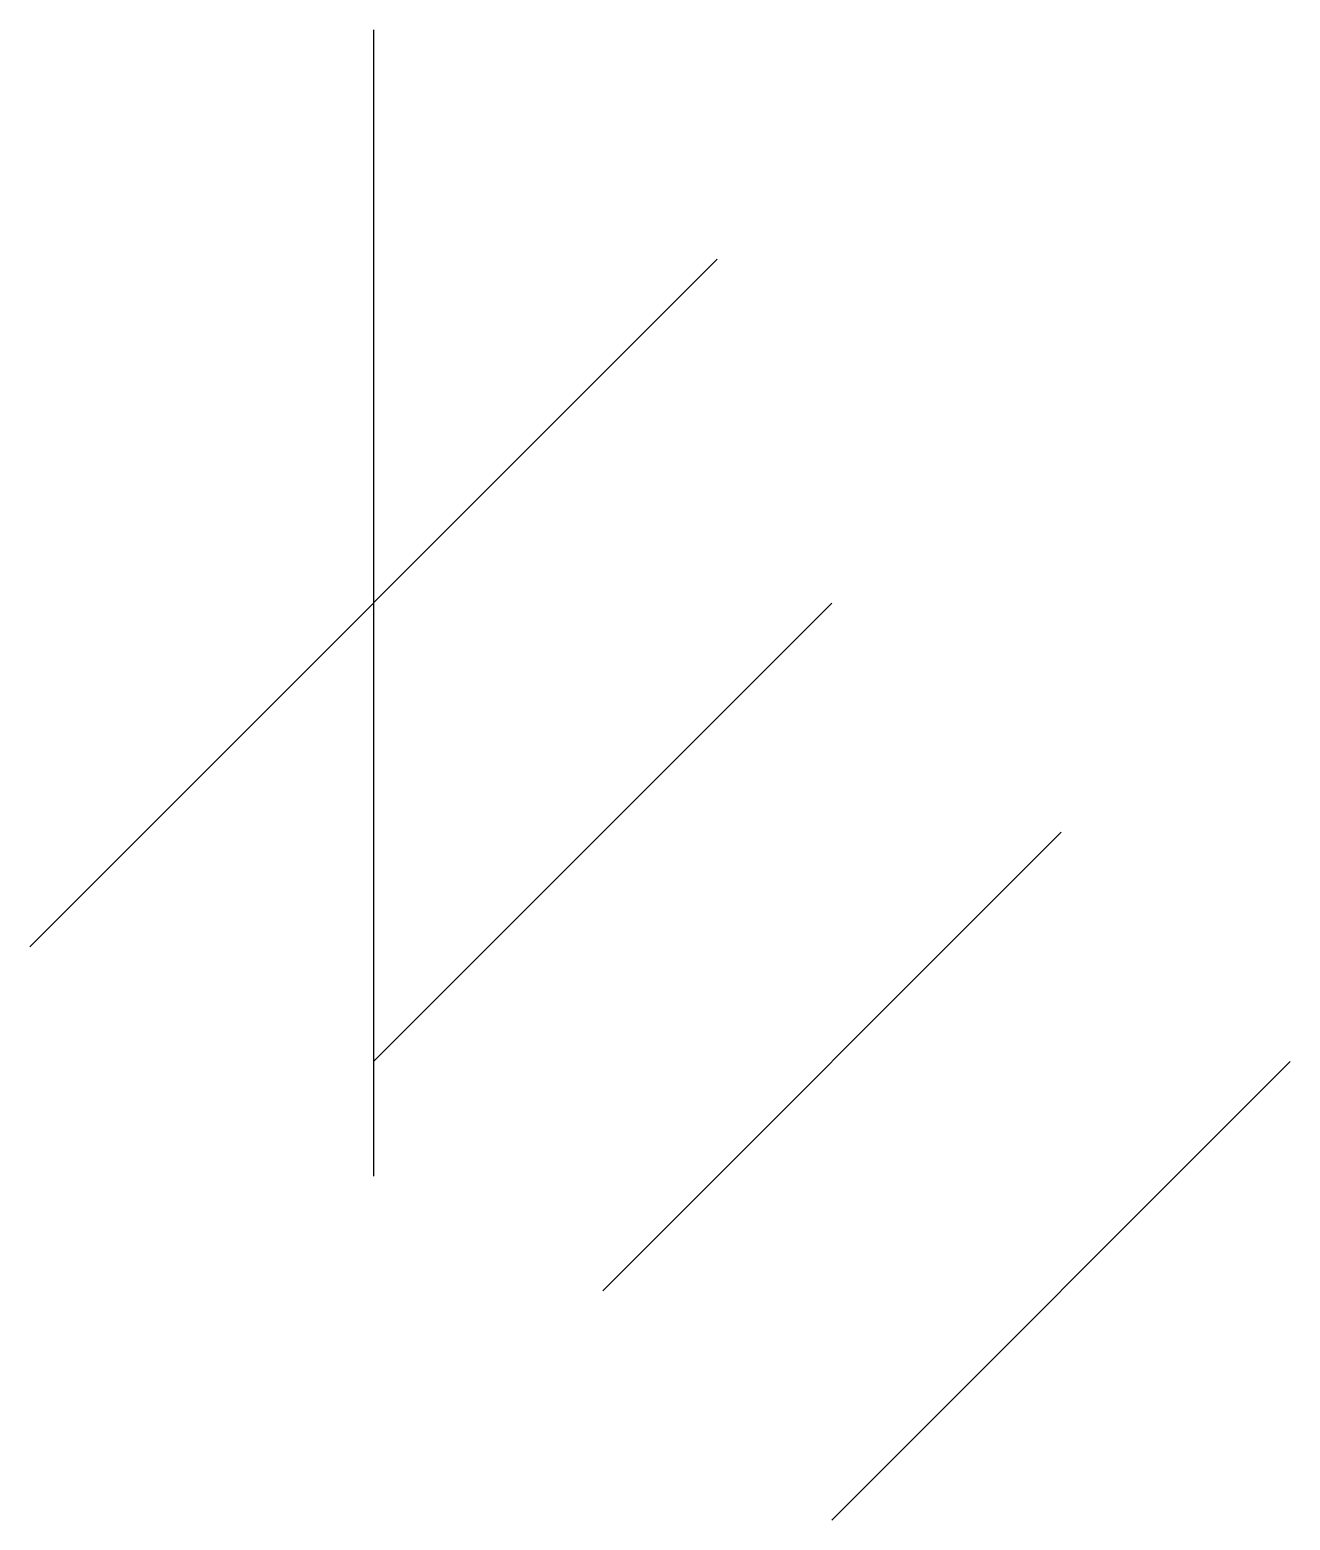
# Model space of a CAD drawing. Extents: x -1 to 227, y -163 to 85.
# Drawn here: x -0.847 to 2.258, y 81.562 to 85.231 of the extents above.
import ezdxf

# ---------------------------------------------------------------- set-up
doc = ezdxf.new("R2010")
doc.units = 0

msp = doc.modelspace()

# ---------------------------------------------------------------- linework, layer by layer
at = {"layer": 'Layer 1'}
for p, q in [((0, 85.2311), (0, 82.4089)), ((0, 85.2311), (0, 82.4089)), ((0, 85.2311), (0, 82.4089)), ((0, 85.2311), (0, 82.4089)), ((0.846666, 84.6667), (-0.846666, 82.9733)), ((0.846666, 84.6667), (-0.846666, 82.9733)), ((0.846666, 84.6667), (-0.846666, 82.9733)), ((0.846666, 84.6667), (-0.846666, 82.9733)), ((1.12889, 83.82), (0, 82.69111)), ((1.12889, 83.82), (0, 82.69111)), ((1.12889, 83.82), (0, 82.69111)), ((1.12889, 83.82), (0, 82.69111)), ((1.69333, 83.2556), (0.56444, 82.12671)), ((1.69333, 83.2556), (0.56444, 82.12671)), ((1.69333, 83.2556), (0.56444, 82.12671)), ((1.69333, 83.2556), (0.56444, 82.12671)), ((2.25778, 82.6911), (1.12889, 81.56221)), ((2.25778, 82.6911), (1.12889, 81.56221)), ((2.25778, 82.6911), (1.12889, 81.56221)), ((2.25778, 82.6911), (1.12889, 81.56221))]:
    msp.add_line(p, q, dxfattribs=at)

doc.saveas('drawing.dxf')
